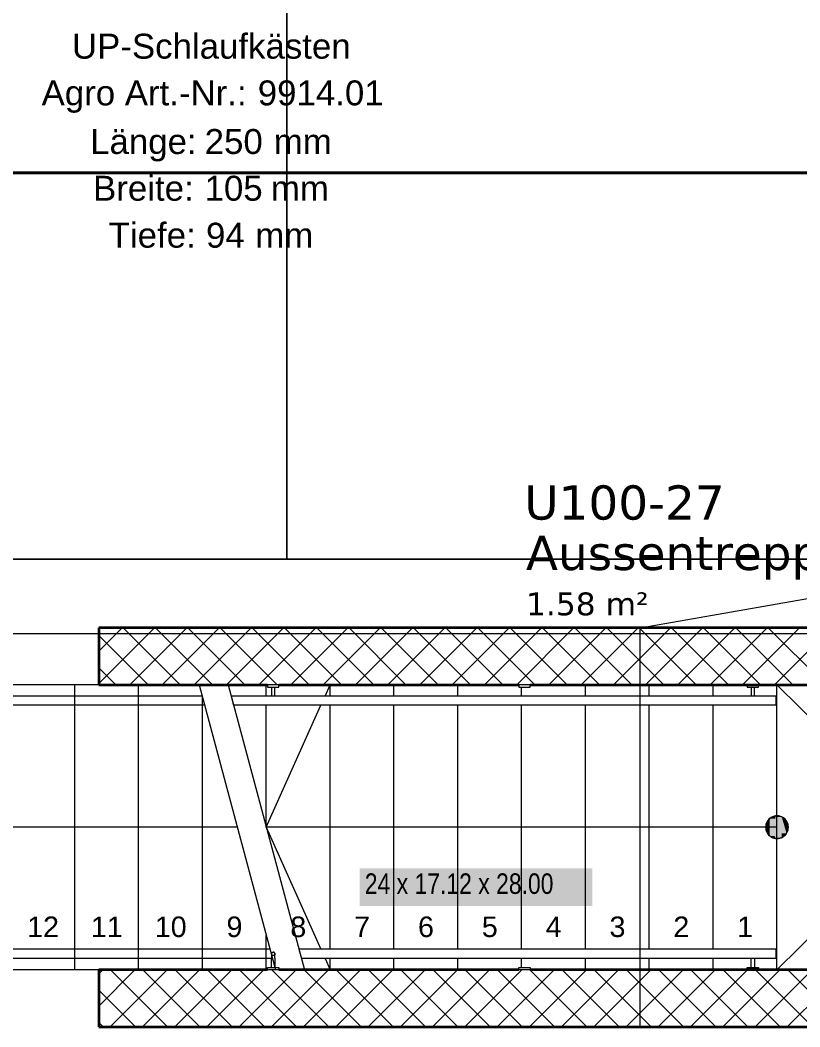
# Model space of a CAD drawing. Extents: x -882 to 613, y -179 to 366.
# Drawn here: x -525.8 to -457.4, y 138.9 to 227.1 of the extents above; entities that cross this region are included whole.
import ezdxf
from ezdxf.lldxf.tags import DXFTag

# ---------------------------------------------------------------- set-up
doc = ezdxf.new("R2010")
doc.units = 0
doc.layers.get('0').update_dxf_attribs({"lineweight": 13})
for name, color, linetype, lineweight, true_color in [('A-____-MATC-OTLN', 7, 'Strichpunkt - Mittel', 40, 0x0080ff), ('A-DETL-____-OTLN', 5, 'Continuous', 9, 0x0000ff), ('EL01_WAN_Röhre Decke Typ', 1, 'Continuous', 13, 0xff0000)]:
    doc.layers.add(name, color=color, linetype=linetype, lineweight=lineweight, true_color=true_color)
for name, color, linetype, lineweight in [('A-AREA-____-IDEN', 7, 'Continuous', 5), ('A-FLOR-____-OTLN', 7, 'Continuous', 9), ('A-FLOR-HRAL-MBND', 7, '_Verdeckte Linien_', 9), ('A-FLOR-HRAL-OTLN', 7, 'Continuous', 9), ('A-WALL-____-MCUT', 7, 'Continuous', 35), ('A-WALL-____-PATT', 7, 'Continuous', 35), ('C-PRKG-____-OTLN', 7, 'Continuous', 9), ('S-GRID-____-OTLN', 7, 'Continuous', 5), ('S-STRS-____-IDEN', 7, 'Continuous', 9), ('S-STRS-____-MBND', 7, '_Strichpunkt - Fein', 9), ('S-STRS-____-OTLN', 7, 'Continuous', 9)]:
    doc.layers.add(name, color=color, linetype=linetype, lineweight=lineweight)
doc.styles.get("Standard").update_dxf_attribs({"font": 'arial.ttf'})
tags = doc.linetypes.add('_Rasterlinie_', pattern=[0.375, 0.2, -0.05, 0.075, -0.05]).pattern_tags.tags
tags[10:11] = [DXFTag(74, 4), DXFTag(75, 0), DXFTag(340, '0'), DXFTag(46, 1.0), DXFTag(50, 0.0), DXFTag(44, 0.0), DXFTag(45, 0.0)]
tags[8:9] = [DXFTag(74, 4), DXFTag(75, 0), DXFTag(340, '0'), DXFTag(46, 1.0), DXFTag(50, 0.0), DXFTag(44, 0.0), DXFTag(45, 0.0)]
tags[6:7] = [DXFTag(74, 4), DXFTag(75, 0), DXFTag(340, '0'), DXFTag(46, 1.0), DXFTag(50, 0.0), DXFTag(44, 0.0), DXFTag(45, 0.0)]
tags[4:5] = [DXFTag(74, 4), DXFTag(75, 0), DXFTag(340, '0'), DXFTag(46, 1.0), DXFTag(50, 0.0), DXFTag(44, 0.0), DXFTag(45, 0.0)]
tags = doc.linetypes.add('_Strichpunkt - Fein', pattern=[0.2, 0.1, -0.05, 0, -0.05]).pattern_tags.tags
tags[10:11] = [DXFTag(74, 4), DXFTag(75, 0), DXFTag(340, '0'), DXFTag(46, 1.0), DXFTag(50, 0.0), DXFTag(44, 0.0), DXFTag(45, 0.0)]
tags[8:9] = [DXFTag(74, 4), DXFTag(75, 0), DXFTag(340, '0'), DXFTag(46, 1.0), DXFTag(50, 0.0), DXFTag(44, 0.0), DXFTag(45, 0.0)]
tags[6:7] = [DXFTag(74, 4), DXFTag(75, 0), DXFTag(340, '0'), DXFTag(46, 1.0), DXFTag(50, 0.0), DXFTag(44, 0.0), DXFTag(45, 0.0)]
tags[4:5] = [DXFTag(74, 4), DXFTag(75, 0), DXFTag(340, '0'), DXFTag(46, 1.0), DXFTag(50, 0.0), DXFTag(44, 0.0), DXFTag(45, 0.0)]
tags = doc.linetypes.add('_Verdeckte Linien_', pattern=[0.15, 0.1, -0.05]).pattern_tags.tags
tags[6:7] = [DXFTag(74, 4), DXFTag(75, 0), DXFTag(340, '0'), DXFTag(46, 1.0), DXFTag(50, 0.0), DXFTag(44, 0.0), DXFTag(45, 0.0)]
tags[4:5] = [DXFTag(74, 4), DXFTag(75, 0), DXFTag(340, '0'), DXFTag(46, 1.0), DXFTag(50, 0.0), DXFTag(44, 0.0), DXFTag(45, 0.0)]
tags = doc.linetypes.add('Gestrichelt', pattern=[0.1, 0.05, -0.05]).pattern_tags.tags
tags[6:7] = [DXFTag(74, 4), DXFTag(75, 0), DXFTag(340, '0'), DXFTag(46, 1.0), DXFTag(50, 0.0), DXFTag(44, 0.0), DXFTag(45, 0.0)]
tags[4:5] = [DXFTag(74, 4), DXFTag(75, 0), DXFTag(340, '0'), DXFTag(46, 1.0), DXFTag(50, 0.0), DXFTag(44, 0.0), DXFTag(45, 0.0)]
tags = doc.linetypes.add('Strichpunkt - Mittel', pattern=[0.35, 0.15, -0.1, 0, -0.1]).pattern_tags.tags
tags[10:11] = [DXFTag(74, 4), DXFTag(75, 0), DXFTag(340, '0'), DXFTag(46, 1.0), DXFTag(50, 0.0), DXFTag(44, 0.0), DXFTag(45, 0.0)]
tags[8:9] = [DXFTag(74, 4), DXFTag(75, 0), DXFTag(340, '0'), DXFTag(46, 1.0), DXFTag(50, 0.0), DXFTag(44, 0.0), DXFTag(45, 0.0)]
tags[6:7] = [DXFTag(74, 4), DXFTag(75, 0), DXFTag(340, '0'), DXFTag(46, 1.0), DXFTag(50, 0.0), DXFTag(44, 0.0), DXFTag(45, 0.0)]
tags[4:5] = [DXFTag(74, 4), DXFTag(75, 0), DXFTag(340, '0'), DXFTag(46, 1.0), DXFTag(50, 0.0), DXFTag(44, 0.0), DXFTag(45, 0.0)]

# ---------------------------------------------------------------- blocks, each defined once
blk = doc.blocks.new('Referenz-A0UJ2JE1XE', base_point=(-855.979, -164.747))
at = {"layer": 'A-____-MATC-OTLN', "color": 0, "linetype": 'Strichpunkt - Mittel', "ltscale": 0.4}
blk.add_line((-855.979, 213.765), (368.096, 213.765), dxfattribs=at)
at = {"layer": 'A-DETL-____-OTLN', "color": 0, "linetype": 'Gestrichelt', "ltscale": 0.13}
blk.add_line((-471.37, 138.865), (-471.37, 173.865), dxfattribs=at)
at = {"layer": 'A-FLOR-____-OTLN', "color": 0, "linetype": 'Continuous', "ltscale": 0.13}
for p, q in [((-471.37, 173.865), (-436.87, 179.865)), ((-434.17, 143.865), (-459.37, 168.865)), ((-459.37, 143.865), (-434.17, 168.865))]:
    blk.add_line(p, q, dxfattribs=at)
at = {"layer": 'A-FLOR-HRAL-MBND', "color": 0, "linetype": '_Verdeckte Linien_', "ltscale": 0.13}
for p, q in [((-509.792, 167.865), (-543.37, 167.865)), ((-509.577, 167.065), (-543.37, 167.065)), ((-503.843, 145.665), (-543.37, 145.665)), ((-503.629, 144.865), (-543.37, 144.865))]:
    blk.add_line(p, q, dxfattribs=at)
at = {"layer": 'A-FLOR-HRAL-OTLN', "color": 0, "linetype": 'Continuous', "ltscale": 0.13}
for p, q in [((-504.064, 168.865), (-504.064, 168.665)), ((-503.564, 168.865), (-504.064, 168.865)), ((-504.064, 168.665), (-503.564, 168.665)), ((-503.714, 168.665), (-503.714, 167.865)), ((-503.064, 168.865), (-503.564, 168.865)), ((-503.564, 168.665), (-503.064, 168.665)), ((-503.414, 167.865), (-503.414, 168.665)), ((-503.064, 168.665), (-503.064, 168.865)), ((-482.023, 168.865), (-482.023, 168.665)), ((-481.523, 168.865), (-482.023, 168.865)), ((-482.023, 168.665), (-481.523, 168.665)), ((-481.023, 168.865), (-481.523, 168.865)), ((-481.523, 168.665), (-481.023, 168.665)), ((-481.023, 168.665), (-481.023, 168.865)), ((-461.982, 168.865), (-461.982, 168.665)), ((-461.982, 168.665), (-461.482, 168.665)), ((-461.632, 168.665), (-461.632, 167.865)), ((-461.482, 168.665), (-460.982, 168.665)), ((-461.332, 167.865), (-461.332, 168.665)), ((-460.982, 168.665), (-460.982, 168.865)), ((-507.252, 167.865), (-507.037, 167.065)), ((-459.482, 167.865), (-507.252, 167.865)), ((-459.482, 167.865), (-459.482, 167.065)), ((-459.482, 167.065), (-507.037, 167.065)), ((-501.303, 145.665), (-501.089, 144.865)), ((-459.482, 145.665), (-501.303, 145.665)), ((-459.482, 145.665), (-459.482, 144.865)), ((-503.714, 145.265), (-503.713, 145.285)), ((-503.713, 145.28), (-503.714, 145.274)), ((-503.714, 145.274), (-503.714, 145.268)), ((-503.714, 145.268), (-503.714, 145.265)), ((-503.714, 145.265), (-503.714, 145.265)), ((-503.714, 145.265), (-503.714, 145.264)), ((-503.713, 145.245), (-503.714, 145.265)), ((-503.714, 145.264), (-503.714, 145.262)), ((-503.714, 145.262), (-503.714, 145.26)), ((-503.714, 145.26), (-503.714, 145.257)), ((-503.714, 145.257), (-503.714, 145.254)), ((-503.714, 145.254), (-503.714, 145.25)), ((-503.714, 145.25), (-503.714, 145.246)), ((-503.714, 145.246), (-503.714, 145.241)), ((-503.714, 145.241), (-503.714, 145.235)), ((-503.714, 145.235), (-503.714, 145.229)), ((-503.714, 145.229), (-503.714, 145.222)), ((-503.714, 145.222), (-503.714, 145.215)), ((-503.714, 145.215), (-503.714, 145.207)), ((-503.714, 145.207), (-503.714, 145.198)), ((-503.714, 145.198), (-503.714, 145.19)), ((-503.714, 145.19), (-503.714, 145.18)), ((-503.714, 145.18), (-503.714, 145.17)), ((-503.714, 145.17), (-503.714, 145.16)), ((-503.714, 145.16), (-503.714, 145.149)), ((-503.714, 145.149), (-503.714, 145.138)), ((-503.714, 145.138), (-503.714, 145.127)), ((-503.714, 145.127), (-503.714, 145.115)), ((-503.714, 145.115), (-503.714, 145.102)), ((-503.714, 145.102), (-503.714, 145.09)), ((-503.714, 145.09), (-503.714, 145.077)), ((-503.714, 145.077), (-503.714, 145.064)), ((-503.714, 145.064), (-503.714, 145.05)), ((-503.714, 145.05), (-503.714, 145.036)), ((-503.714, 145.036), (-503.714, 145.022)), ((-503.714, 145.022), (-503.714, 145.008)), ((-503.714, 145.008), (-503.714, 144.993)), ((-503.714, 144.993), (-503.714, 144.979)), ((-503.714, 144.979), (-503.714, 144.964)), ((-503.714, 144.964), (-503.714, 144.949)), ((-503.714, 144.949), (-503.714, 144.934)), ((-503.714, 144.934), (-503.714, 144.919)), ((-503.714, 144.919), (-503.714, 144.903)), ((-503.714, 144.903), (-503.714, 144.888)), ((-503.714, 144.888), (-503.714, 144.884)), ((-503.714, 144.065), (-503.714, 144.884)), ((-503.713, 145.285), (-503.709, 145.304)), ((-503.712, 145.292), (-503.713, 145.286)), ((-503.713, 145.286), (-503.713, 145.28)), ((-503.709, 145.226), (-503.713, 145.245)), ((-503.71, 145.298), (-503.712, 145.292)), ((-503.709, 145.304), (-503.703, 145.322)), ((-503.703, 145.208), (-503.709, 145.226)), ((-503.705, 145.315), (-503.707, 145.31)), ((-503.703, 145.321), (-503.705, 145.315)), ((-503.703, 145.322), (-503.694, 145.34)), ((-503.701, 145.326), (-503.703, 145.321)), ((-503.694, 145.19), (-503.703, 145.208)), ((-503.698, 145.332), (-503.701, 145.326)), ((-503.696, 145.337), (-503.698, 145.332)), ((-503.693, 145.342), (-503.696, 145.337)), ((-503.694, 145.34), (-503.683, 145.356)), ((-503.683, 145.174), (-503.694, 145.19)), ((-503.689, 145.347), (-503.693, 145.342)), ((-503.686, 145.352), (-503.689, 145.347)), ((-503.682, 145.357), (-503.686, 145.352)), ((-503.683, 145.356), (-503.67, 145.371)), ((-503.67, 145.159), (-503.683, 145.174)), ((-503.679, 145.362), (-503.682, 145.357)), ((-503.675, 145.366), (-503.679, 145.362)), ((-503.67, 145.371), (-503.655, 145.384)), ((-503.655, 145.146), (-503.67, 145.159)), ((-503.655, 145.384), (-503.639, 145.395)), ((-503.639, 145.135), (-503.655, 145.146)), ((-503.639, 145.395), (-503.622, 145.404)), ((-503.622, 145.126), (-503.639, 145.135)), ((-503.622, 145.404), (-503.603, 145.41)), ((-503.603, 145.12), (-503.622, 145.126)), ((-503.603, 145.41), (-503.584, 145.414)), ((-503.584, 145.116), (-503.603, 145.12)), ((-503.584, 145.414), (-503.564, 145.415)), ((-503.564, 145.115), (-503.584, 145.116)), ((-503.564, 145.415), (-503.545, 145.414)), ((-503.545, 145.116), (-503.564, 145.115)), ((-503.551, 145.414), (-503.557, 145.415)), ((-503.545, 145.414), (-503.551, 145.414)), ((-503.539, 145.413), (-503.545, 145.414)), ((-503.545, 145.414), (-503.525, 145.41)), ((-503.525, 145.12), (-503.545, 145.116)), ((-503.533, 145.412), (-503.539, 145.413)), ((-503.527, 145.41), (-503.533, 145.412)), ((-503.521, 145.409), (-503.527, 145.41)), ((-503.525, 145.41), (-503.507, 145.404)), ((-503.507, 145.126), (-503.525, 145.12)), ((-503.515, 145.407), (-503.521, 145.409)), ((-503.51, 145.405), (-503.515, 145.407)), ((-503.504, 145.402), (-503.51, 145.405)), ((-503.507, 145.404), (-503.489, 145.395)), ((-503.489, 145.135), (-503.507, 145.126)), ((-503.499, 145.4), (-503.504, 145.402)), ((-503.493, 145.397), (-503.499, 145.4)), ((-503.489, 145.395), (-503.473, 145.384)), ((-503.473, 145.146), (-503.489, 145.135)), ((-503.478, 145.388), (-503.483, 145.391)), ((-503.473, 145.384), (-503.478, 145.388)), ((-503.469, 145.381), (-503.473, 145.384)), ((-503.473, 145.384), (-503.458, 145.371)), ((-503.458, 145.159), (-503.473, 145.146)), ((-503.464, 145.377), (-503.469, 145.381)), ((-503.46, 145.373), (-503.464, 145.377)), ((-503.455, 145.368), (-503.46, 145.373)), ((-503.458, 145.371), (-503.445, 145.356)), ((-503.445, 145.174), (-503.458, 145.159)), ((-503.451, 145.364), (-503.455, 145.368)), ((-503.448, 145.359), (-503.451, 145.364)), ((-503.444, 145.355), (-503.448, 145.359)), ((-503.445, 145.356), (-503.434, 145.34)), ((-503.434, 145.19), (-503.445, 145.174)), ((-503.44, 145.35), (-503.444, 145.355)), ((-503.437, 145.345), (-503.44, 145.35)), ((-503.434, 145.34), (-503.426, 145.322)), ((-503.426, 145.208), (-503.434, 145.19)), ((-503.426, 145.322), (-503.419, 145.304)), ((-503.419, 145.226), (-503.426, 145.208)), ((-503.419, 145.304), (-503.415, 145.285)), ((-503.415, 145.245), (-503.419, 145.226)), ((-503.417, 145.295), (-503.418, 145.301)), ((-503.416, 145.289), (-503.417, 145.295)), ((-503.415, 145.283), (-503.416, 145.289)), ((-503.415, 145.285), (-503.414, 145.265)), ((-503.415, 145.277), (-503.415, 145.283)), ((-503.414, 145.271), (-503.415, 145.277)), ((-503.414, 145.265), (-503.415, 145.245)), ((-503.414, 145.265), (-503.414, 145.271)), ((-503.414, 145.264), (-503.414, 145.265)), ((-503.414, 145.263), (-503.414, 145.264)), ((-503.414, 145.262), (-503.414, 145.263)), ((-503.414, 145.259), (-503.414, 145.262)), ((-503.414, 145.257), (-503.414, 145.259)), ((-503.414, 145.253), (-503.414, 145.257)), ((-503.414, 145.249), (-503.414, 145.253)), ((-503.414, 145.244), (-503.414, 145.249)), ((-503.414, 145.239), (-503.414, 145.244)), ((-503.414, 145.233), (-503.414, 145.239)), ((-503.414, 145.227), (-503.414, 145.233)), ((-503.414, 145.22), (-503.414, 145.227)), ((-503.414, 145.213), (-503.414, 145.22)), ((-503.414, 145.205), (-503.414, 145.213)), ((-503.414, 145.196), (-503.414, 145.205)), ((-503.414, 145.187), (-503.414, 145.196)), ((-503.414, 145.178), (-503.414, 145.187)), ((-503.414, 145.168), (-503.414, 145.178)), ((-503.414, 145.157), (-503.414, 145.168)), ((-503.414, 145.146), (-503.414, 145.157)), ((-503.414, 145.135), (-503.414, 145.146)), ((-503.414, 145.124), (-503.414, 145.135)), ((-503.414, 145.112), (-503.414, 145.124)), ((-503.414, 145.099), (-503.414, 145.112)), ((-503.414, 145.086), (-503.414, 145.099)), ((-503.414, 145.073), (-503.414, 145.086)), ((-503.414, 145.06), (-503.414, 145.073)), ((-503.414, 145.046), (-503.414, 145.06)), ((-503.414, 145.032), (-503.414, 145.046)), ((-503.414, 145.018), (-503.414, 145.032)), ((-503.414, 145.004), (-503.414, 145.018)), ((-503.414, 144.989), (-503.414, 145.004)), ((-503.414, 144.975), (-503.414, 144.989)), ((-503.414, 144.96), (-503.414, 144.975)), ((-503.414, 144.945), (-503.414, 144.96)), ((-503.414, 144.93), (-503.414, 144.945)), ((-503.414, 144.914), (-503.414, 144.93)), ((-503.414, 144.899), (-503.414, 144.914)), ((-503.414, 144.884), (-503.414, 144.899)), ((-503.414, 144.884), (-503.414, 144.065)), ((-459.482, 144.865), (-501.089, 144.865)), ((-461.632, 144.065), (-461.632, 144.865)), ((-461.332, 144.865), (-461.332, 144.065)), ((-504.064, 143.865), (-504.064, 144.065)), ((-504.064, 144.065), (-503.564, 144.065)), ((-503.564, 144.065), (-503.064, 144.065)), ((-503.064, 144.065), (-503.064, 143.865)), ((-482.023, 143.865), (-482.023, 144.065)), ((-482.023, 144.065), (-481.523, 144.065)), ((-481.523, 144.065), (-481.023, 144.065)), ((-481.023, 144.065), (-481.023, 143.865)), ((-461.982, 143.865), (-461.982, 144.065)), ((-461.982, 144.065), (-461.482, 144.065)), ((-461.482, 144.065), (-460.982, 144.065)), ((-460.982, 144.065), (-460.982, 143.865)), ((-503.564, 143.865), (-504.064, 143.865)), ((-503.064, 143.865), (-503.564, 143.865)), ((-481.523, 143.865), (-482.023, 143.865)), ((-481.023, 143.865), (-481.523, 143.865))]:
    blk.add_line(p, q, dxfattribs=at)
at = {"layer": 'A-WALL-____-MCUT', "color": 0, "linetype": 'Continuous', "ltscale": 0.35}
for p, q in [((-402.37, 173.865), (-518.867, 173.865)), ((-518.867, 173.865), (-518.867, 168.865)), ((-518.867, 168.865), (-504.064, 168.865)), ((-503.064, 168.865), (-482.023, 168.865)), ((-481.023, 168.865), (-434.17, 168.865)), ((-504.064, 143.865), (-518.871, 143.865)), ((-518.871, 143.865), (-518.871, 138.865)), ((-482.023, 143.865), (-503.064, 143.865)), ((-434.17, 143.865), (-481.023, 143.865)), ((-518.871, 138.865), (-402.37, 138.865))]:
    blk.add_line(p, q, dxfattribs=at)
at = {"layer": 'A-WALL-____-PATT', "color": 0, "linetype": 'Continuous', "lineweight": 9, "ltscale": 0.13}
for p, q in [((-518.867, 171.803), (-516.805, 173.865)), ((-518.867, 168.974), (-513.976, 173.865)), ((-514.543, 168.865), (-518.867, 173.189)), ((-511.715, 168.865), (-516.715, 173.865)), ((-516.148, 168.865), (-511.148, 173.865)), ((-508.886, 168.865), (-513.886, 173.865)), ((-513.319, 168.865), (-508.319, 173.865)), ((-506.058, 168.865), (-511.058, 173.865)), ((-510.491, 168.865), (-505.491, 173.865)), ((-503.229, 168.865), (-508.229, 173.865)), ((-507.662, 168.865), (-502.662, 173.865)), ((-500.401, 168.865), (-505.401, 173.865)), ((-504.834, 168.865), (-499.834, 173.865)), ((-497.573, 168.865), (-502.573, 173.865)), ((-502.006, 168.865), (-497.006, 173.865)), ((-494.744, 168.865), (-499.744, 173.865)), ((-499.177, 168.865), (-494.177, 173.865)), ((-491.916, 168.865), (-496.916, 173.865)), ((-496.349, 168.865), (-491.349, 173.865)), ((-489.087, 168.865), (-494.087, 173.865)), ((-493.52, 168.865), (-488.52, 173.865)), ((-486.259, 168.865), (-491.259, 173.865)), ((-490.692, 168.865), (-485.692, 173.865)), ((-483.43, 168.865), (-488.43, 173.865)), ((-487.864, 168.865), (-482.864, 173.865)), ((-480.602, 168.865), (-485.602, 173.865)), ((-485.035, 168.865), (-480.035, 173.865)), ((-477.774, 168.865), (-482.774, 173.865)), ((-482.207, 168.865), (-477.207, 173.865)), ((-474.945, 168.865), (-479.945, 173.865)), ((-479.378, 168.865), (-474.378, 173.865)), ((-472.117, 168.865), (-477.117, 173.865)), ((-476.55, 168.865), (-471.55, 173.865)), ((-469.288, 168.865), (-474.288, 173.865)), ((-473.721, 168.865), (-468.721, 173.865)), ((-466.46, 168.865), (-471.46, 173.865)), ((-470.893, 168.865), (-465.893, 173.865)), ((-463.631, 168.865), (-468.631, 173.865)), ((-468.065, 168.865), (-463.065, 173.865)), ((-460.803, 168.865), (-465.803, 173.865)), ((-465.236, 168.865), (-460.236, 173.865)), ((-457.975, 168.865), (-462.975, 173.865)), ((-462.408, 168.865), (-457.408, 173.865)), ((-455.146, 168.865), (-460.146, 173.865)), ((-459.579, 168.865), (-454.579, 173.865)), ((-517.372, 168.865), (-518.867, 170.36)), ((-518.871, 143.514), (-518.52, 143.865)), ((-518.871, 140.686), (-515.692, 143.865)), ((-517.864, 138.865), (-512.864, 143.865)), ((-512.827, 138.865), (-517.827, 143.865)), ((-515.035, 138.865), (-510.035, 143.865)), ((-509.999, 138.865), (-514.999, 143.865)), ((-512.207, 138.865), (-507.207, 143.865)), ((-507.171, 138.865), (-512.171, 143.865)), ((-509.378, 138.865), (-504.378, 143.865)), ((-504.342, 138.865), (-509.342, 143.865)), ((-506.55, 138.865), (-501.55, 143.865)), ((-501.514, 138.865), (-506.514, 143.865)), ((-503.721, 138.865), (-498.721, 143.865)), ((-498.685, 138.865), (-503.685, 143.865)), ((-500.893, 138.865), (-495.893, 143.865)), ((-495.857, 138.865), (-500.857, 143.865)), ((-498.065, 138.865), (-493.065, 143.865)), ((-493.028, 138.865), (-498.028, 143.865)), ((-495.236, 138.865), (-490.236, 143.865)), ((-490.2, 138.865), (-495.2, 143.865)), ((-492.408, 138.865), (-487.408, 143.865)), ((-487.372, 138.865), (-492.372, 143.865)), ((-489.579, 138.865), (-484.579, 143.865)), ((-484.543, 138.865), (-489.543, 143.865)), ((-486.751, 138.865), (-481.751, 143.865)), ((-481.715, 138.865), (-486.715, 143.865)), ((-483.922, 138.865), (-478.922, 143.865)), ((-478.886, 138.865), (-483.886, 143.865)), ((-481.094, 138.865), (-476.094, 143.865)), ((-476.058, 138.865), (-481.058, 143.865)), ((-478.266, 138.865), (-473.266, 143.865)), ((-473.229, 138.865), (-478.229, 143.865)), ((-475.437, 138.865), (-470.437, 143.865)), ((-470.401, 138.865), (-475.401, 143.865)), ((-472.609, 138.865), (-467.609, 143.865)), ((-467.573, 138.865), (-472.573, 143.865)), ((-469.78, 138.865), (-464.78, 143.865)), ((-464.744, 138.865), (-469.744, 143.865)), ((-466.952, 138.865), (-461.952, 143.865)), ((-461.916, 138.865), (-466.916, 143.865)), ((-464.123, 138.865), (-459.123, 143.865)), ((-459.087, 138.865), (-464.087, 143.865)), ((-461.295, 138.865), (-456.295, 143.865)), ((-456.259, 138.865), (-461.259, 143.865)), ((-458.467, 138.865), (-453.467, 143.865)), ((-453.43, 138.865), (-458.43, 143.865)), ((-515.656, 138.865), (-518.871, 142.08)), ((-518.484, 138.865), (-518.871, 139.252))]:
    blk.add_line(p, q, dxfattribs=at)
at = {"layer": 'C-PRKG-____-OTLN', "color": 0, "linetype": 'Continuous', "ltscale": 0.13}
for p, q in [((-502.37, 232.854), (-502.37, 179.865)), ((-502.37, 232.854), (-502.37, 179.865)), ((-502.37, 179.865), (-502.37, 232.854)), ((-502.37, 232.854), (-502.37, 179.865)), ((-502.37, 179.865), (-502.37, 232.854)), ((-502.37, 232.854), (-502.37, 179.865)), ((-602.37, 179.865), (-502.37, 179.865)), ((-602.37, 179.865), (-502.37, 179.865)), ((-502.37, 179.865), (-602.37, 179.865)), ((-402.37, 179.865), (-502.37, 179.865)), ((-502.37, 179.865), (-402.37, 179.865)), ((-402.37, 179.865), (-502.37, 179.865)), ((-502.37, 179.865), (-502.37, 179.865)), ((-502.37, 179.865), (-502.37, 179.865))]:
    blk.add_line(p, q, dxfattribs=at)
at = {"layer": 'S-GRID-____-OTLN', "color": 0, "linetype": '_Rasterlinie_', "ltscale": 0.13}
blk.add_line((-855.979, 173.365), (368.096, 173.365), dxfattribs=at)
at = {"layer": 'S-STRS-____-IDEN', "color": 7, "linetype": 'Continuous', "lineweight": 5, "ltscale": 0.13, "true_color": 0xffffff}
for points in [[(-495.981, 149.462), (-475.584, 149.462), (-495.981, 152.773)], [(-475.584, 149.462), (-495.981, 152.773), (-475.584, 152.773)], [(-495.981, 152.773), (-475.584, 152.773), (-495.981, 152.773)]]:
    blk.add_solid(points, dxfattribs=at)
at = {"layer": 'S-STRS-____-MBND', "color": 0, "linetype": '_Strichpunkt - Fein', "ltscale": 0.13}
for p, q in [((-510.06, 168.865), (-543.37, 168.865)), ((-520.97, 143.865), (-520.97, 168.865)), ((-520.97, 143.865), (-520.97, 168.865)), ((-515.37, 143.865), (-515.37, 168.865)), ((-515.37, 143.865), (-515.37, 168.865)), ((-510.06, 168.865), (-503.361, 143.865)), ((-509.77, 143.865), (-509.77, 167.785)), ((-509.77, 143.865), (-509.77, 167.785)), ((-504.17, 143.865), (-504.17, 146.886)), ((-504.17, 143.865), (-504.17, 146.886)), ((-505.6, 143.865), (-543.37, 143.865))]:
    blk.add_line(p, q, dxfattribs=at)
at = {"layer": 'S-STRS-____-MBND', "color": 0, "linetype": 'Continuous', "ltscale": 0.13}
blk.add_line((-507.52, 168.865), (-500.821, 143.865), dxfattribs=at)
at = {"layer": 'S-STRS-____-MBND', "color": 0, "linetype": '_Verdeckte Linien_', "ltscale": 0.13}
blk.add_line((-506.71, 156.365), (-543.37, 156.365), dxfattribs=at)
at = {"layer": 'S-STRS-____-OTLN', "color": 0, "linetype": '_Verdeckte Linien_', "ltscale": 0.13}
for p, q in [((-504.17, 167.865), (-504.17, 168.865)), ((-498.57, 167.865), (-498.57, 168.865)), ((-492.97, 167.865), (-492.97, 168.865)), ((-487.37, 167.865), (-487.37, 168.865)), ((-481.77, 167.865), (-481.77, 168.665)), ((-476.17, 167.865), (-476.17, 168.865)), ((-470.57, 167.865), (-470.57, 168.865)), ((-464.97, 167.865), (-464.97, 168.865)), ((-459.37, 143.865), (-459.37, 168.865)), ((-504.17, 156.365), (-504.17, 167.065)), ((-498.57, 145.665), (-498.57, 167.065)), ((-492.97, 145.665), (-492.97, 167.065)), ((-487.37, 145.665), (-487.37, 167.065)), ((-481.77, 145.665), (-481.77, 167.065)), ((-476.17, 145.665), (-476.17, 167.065)), ((-470.57, 145.665), (-470.57, 167.065)), ((-464.97, 145.665), (-464.97, 167.065)), ((-498.57, 143.865), (-498.57, 144.865)), ((-492.97, 143.865), (-492.97, 144.865)), ((-487.37, 143.865), (-487.37, 144.865)), ((-481.77, 144.065), (-481.77, 144.865)), ((-476.17, 143.865), (-476.17, 144.865)), ((-470.57, 143.865), (-470.57, 144.865)), ((-464.97, 143.865), (-464.97, 144.865))]:
    blk.add_line(p, q, dxfattribs=at)
at = {"layer": 'S-STRS-____-OTLN', "color": 0, "linetype": 'Continuous', "ltscale": 0.13}
for p, q in [((-504.17, 167.865), (-504.17, 168.865)), ((-499.018, 167.865), (-498.57, 168.865)), ((-498.57, 167.865), (-498.57, 168.865)), ((-492.97, 167.865), (-492.97, 168.865)), ((-487.37, 167.865), (-487.37, 168.865)), ((-481.77, 167.865), (-481.77, 168.665)), ((-476.17, 167.865), (-476.17, 168.865)), ((-470.57, 167.865), (-470.57, 168.865)), ((-464.97, 167.865), (-464.97, 168.865)), ((-459.37, 143.865), (-459.37, 168.865)), ((-504.17, 156.365), (-504.17, 167.065)), ((-504.17, 156.365), (-499.377, 167.065)), ((-498.57, 145.665), (-498.57, 167.065)), ((-492.97, 145.665), (-492.97, 167.065)), ((-487.37, 145.665), (-487.37, 167.065)), ((-481.77, 145.665), (-481.77, 167.065)), ((-476.17, 145.665), (-476.17, 167.065)), ((-470.57, 145.665), (-470.57, 167.065)), ((-464.97, 145.665), (-464.97, 167.065)), ((-459.979, 157.158), (-460.077, 157.072)), ((-459.513, 157.355), (-460.025, 157.121)), ((-459.87, 157.231), (-459.979, 157.158)), ((-459.753, 157.289), (-459.87, 157.231)), ((-459.629, 157.331), (-459.753, 157.289)), ((-459.501, 157.356), (-459.629, 157.331)), ((-458.955, 157.275), (-459.513, 157.355)), ((-459.37, 157.365), (-459.501, 157.356)), ((-459.24, 157.356), (-459.37, 157.365)), ((-459.112, 157.331), (-459.24, 157.356)), ((-458.988, 157.289), (-459.112, 157.331)), ((-458.87, 157.231), (-458.988, 157.289)), ((-458.529, 156.906), (-458.955, 157.275)), ((-458.762, 157.158), (-458.87, 157.231)), ((-458.663, 157.072), (-458.762, 157.158)), ((-498.57, 156.365), (-504.17, 156.365)), ((-504.17, 156.365), (-499.377, 145.665)), ((-492.97, 156.365), (-498.57, 156.365)), ((-487.37, 156.365), (-492.97, 156.365)), ((-481.77, 156.365), (-487.37, 156.365)), ((-476.17, 156.365), (-481.77, 156.365)), ((-470.57, 156.365), (-476.17, 156.365)), ((-464.97, 156.365), (-470.57, 156.365)), ((-459.37, 156.365), (-464.97, 156.365)), ((-460.362, 156.496), (-460.37, 156.365)), ((-460.37, 156.365), (-460.362, 156.234)), ((-460.336, 156.624), (-460.362, 156.496)), ((-460.294, 156.748), (-460.336, 156.624)), ((-460.025, 157.121), (-460.33, 156.647)), ((-460.33, 156.647), (-460.33, 156.083)), ((-460.236, 156.865), (-460.294, 156.748)), ((-460.164, 156.974), (-460.236, 156.865)), ((-460.077, 157.072), (-460.164, 156.974)), ((-458.577, 156.974), (-458.663, 157.072)), ((-458.504, 156.865), (-458.577, 156.974)), ((-458.37, 156.365), (-458.529, 156.906)), ((-458.529, 155.824), (-458.37, 156.365)), ((-458.447, 156.748), (-458.504, 156.865)), ((-458.404, 156.624), (-458.447, 156.748)), ((-458.379, 156.496), (-458.404, 156.624)), ((-458.37, 156.365), (-458.379, 156.496)), ((-458.379, 156.234), (-458.37, 156.365)), ((-460.362, 156.234), (-460.336, 156.106)), ((-460.336, 156.106), (-460.294, 155.982)), ((-460.33, 156.083), (-460.025, 155.609)), ((-460.294, 155.982), (-460.236, 155.865)), ((-460.236, 155.865), (-460.164, 155.756)), ((-460.164, 155.756), (-460.077, 155.658)), ((-460.077, 155.658), (-459.979, 155.572)), ((-460.025, 155.609), (-459.513, 155.375)), ((-459.979, 155.572), (-459.87, 155.499)), ((-459.87, 155.499), (-459.753, 155.441)), ((-459.753, 155.441), (-459.629, 155.399)), ((-459.629, 155.399), (-459.501, 155.374)), ((-459.513, 155.375), (-458.955, 155.455)), ((-459.501, 155.374), (-459.37, 155.365)), ((-459.37, 155.365), (-459.24, 155.374)), ((-459.24, 155.374), (-459.112, 155.399)), ((-459.112, 155.399), (-458.988, 155.441)), ((-458.988, 155.441), (-458.87, 155.499)), ((-458.955, 155.455), (-458.529, 155.824)), ((-458.87, 155.499), (-458.762, 155.572)), ((-458.762, 155.572), (-458.663, 155.658)), ((-458.663, 155.658), (-458.577, 155.756)), ((-458.577, 155.756), (-458.504, 155.865)), ((-458.504, 155.865), (-458.447, 155.982)), ((-458.447, 155.982), (-458.404, 156.106)), ((-458.404, 156.106), (-458.379, 156.234)), ((-499.018, 144.865), (-498.57, 143.865)), ((-498.57, 143.865), (-498.57, 144.865)), ((-492.97, 143.865), (-492.97, 144.865)), ((-487.37, 143.865), (-487.37, 144.865)), ((-481.77, 144.065), (-481.77, 144.865)), ((-476.17, 143.865), (-476.17, 144.865)), ((-470.57, 143.865), (-470.57, 144.865)), ((-464.97, 143.865), (-464.97, 144.865))]:
    blk.add_line(p, q, dxfattribs=at)
for points in [[(-459.958, 157.072), (-460.077, 157.072), (-459.958, 157.174)], [(-459.513, 157.121), (-460.025, 157.121), (-459.513, 157.355)], [(-459.824, 157.174), (-459.958, 157.174), (-459.824, 157.256)], [(-459.831, 155.556), (-459.958, 155.556), (-459.958, 157.174)], [(-459.824, 155.474), (-459.824, 157.174), (-459.958, 157.174)], [(-459.679, 157.256), (-459.824, 157.256), (-459.679, 157.316)], [(-459.684, 155.474), (-459.824, 155.474), (-459.824, 157.256)], [(-459.679, 155.414), (-459.679, 157.256), (-459.824, 157.256)], [(-459.527, 157.316), (-459.679, 157.316), (-459.527, 157.353)], [(-459.53, 155.414), (-459.679, 155.414), (-459.679, 157.316)], [(-459.527, 155.377), (-459.527, 157.316), (-459.679, 157.316)], [(-459.37, 157.353), (-459.527, 157.353), (-459.37, 157.365)], [(-459.371, 155.377), (-459.527, 155.377), (-459.527, 157.353)], [(-459.37, 155.365), (-459.37, 157.353), (-459.527, 157.353)], [(-458.955, 155.455), (-459.513, 155.455), (-459.513, 157.355)], [(-458.955, 157.275), (-459.489, 157.275), (-459.513, 157.355)], [(-458.955, 155.455), (-458.955, 157.275), (-459.489, 157.275)], [(-459.214, 155.377), (-459.37, 155.377), (-459.37, 157.365)], [(-459.214, 157.353), (-459.369, 157.353), (-459.37, 157.365)], [(-459.214, 155.377), (-459.214, 157.353), (-459.369, 157.353)], [(-459.061, 155.414), (-459.214, 155.414), (-459.214, 157.353)], [(-459.061, 157.316), (-459.211, 157.316), (-459.214, 157.353)], [(-459.061, 155.414), (-459.061, 157.316), (-459.211, 157.316)], [(-458.916, 155.474), (-459.061, 155.474), (-459.061, 157.316)], [(-458.916, 157.256), (-459.057, 157.256), (-459.061, 157.316)], [(-458.916, 155.474), (-458.916, 157.256), (-459.057, 157.256)], [(-458.529, 155.824), (-458.955, 155.824), (-458.955, 157.275)], [(-458.529, 156.906), (-458.847, 156.906), (-458.955, 157.275)], [(-458.783, 155.556), (-458.916, 155.556), (-458.916, 157.256)], [(-458.783, 157.174), (-458.91, 157.174), (-458.916, 157.256)], [(-458.783, 155.556), (-458.783, 157.174), (-458.91, 157.174)], [(-458.663, 155.658), (-458.783, 155.658), (-458.783, 157.174)], [(-458.663, 157.072), (-458.775, 157.072), (-458.783, 157.174)], [(-460.358, 156.365), (-460.37, 156.365), (-460.358, 156.521)], [(-460.358, 156.209), (-460.358, 156.365), (-460.37, 156.365)], [(-460.321, 156.521), (-460.358, 156.521), (-460.321, 156.674)], [(-460.333, 156.209), (-460.358, 156.209), (-460.358, 156.521)], [(-460.321, 156.056), (-460.321, 156.521), (-460.358, 156.521)], [(-460.025, 156.647), (-460.33, 156.647), (-460.025, 157.121)], [(-460.164, 156.083), (-460.33, 156.083), (-460.33, 156.647)], [(-460.025, 155.609), (-460.025, 156.647), (-460.33, 156.647)], [(-460.261, 156.674), (-460.321, 156.674), (-460.261, 156.819)], [(-460.273, 156.056), (-460.321, 156.056), (-460.321, 156.674)], [(-460.261, 155.911), (-460.261, 156.674), (-460.321, 156.674)], [(-460.179, 156.819), (-460.261, 156.819), (-460.179, 156.953)], [(-460.19, 155.911), (-460.261, 155.911), (-460.261, 156.819)], [(-460.179, 155.777), (-460.179, 156.819), (-460.261, 156.819)], [(-460.077, 156.953), (-460.179, 156.953), (-460.077, 157.072)], [(-460.087, 155.777), (-460.179, 155.777), (-460.179, 156.953)], [(-460.077, 155.658), (-460.077, 156.953), (-460.179, 156.953)], [(-459.966, 155.658), (-460.077, 155.658), (-460.077, 157.072)], [(-459.958, 155.556), (-459.958, 157.072), (-460.077, 157.072)], [(-459.581, 155.609), (-460.025, 155.609), (-460.025, 157.121)], [(-459.513, 155.375), (-459.513, 157.121), (-460.025, 157.121)], [(-458.529, 155.824), (-458.529, 156.906), (-458.847, 156.906)], [(-458.663, 155.658), (-458.663, 157.072), (-458.775, 157.072)], [(-458.561, 155.777), (-458.663, 155.777), (-458.663, 157.072)], [(-458.561, 156.953), (-458.654, 156.953), (-458.663, 157.072)], [(-458.561, 155.777), (-458.561, 156.953), (-458.654, 156.953)], [(-458.479, 155.911), (-458.561, 155.911), (-458.561, 156.953)], [(-458.479, 156.819), (-458.551, 156.819), (-458.561, 156.953)], [(-458.479, 155.911), (-458.479, 156.819), (-458.551, 156.819)], [(-458.37, 156.365), (-458.529, 156.365), (-458.529, 156.906)], [(-458.529, 155.824), (-458.37, 156.365), (-458.529, 156.365)], [(-458.419, 156.056), (-458.479, 156.056), (-458.479, 156.819)], [(-458.419, 156.674), (-458.468, 156.674), (-458.479, 156.819)], [(-458.419, 156.056), (-458.419, 156.674), (-458.468, 156.674)], [(-458.383, 156.209), (-458.419, 156.209), (-458.419, 156.674)], [(-458.383, 156.521), (-458.407, 156.521), (-458.419, 156.674)], [(-458.383, 156.209), (-458.383, 156.521), (-458.407, 156.521)], [(-458.37, 156.365), (-458.383, 156.365), (-458.383, 156.521)], [(-458.383, 156.209), (-458.37, 156.365), (-458.383, 156.365)], [(-460.321, 156.056), (-460.333, 156.209), (-460.358, 156.209)], [(-460.025, 155.609), (-460.164, 156.083), (-460.33, 156.083)], [(-460.261, 155.911), (-460.273, 156.056), (-460.321, 156.056)], [(-460.179, 155.777), (-460.19, 155.911), (-460.261, 155.911)], [(-460.077, 155.658), (-460.087, 155.777), (-460.179, 155.777)], [(-459.958, 155.556), (-459.966, 155.658), (-460.077, 155.658)], [(-459.513, 155.375), (-459.581, 155.609), (-460.025, 155.609)], [(-459.824, 155.474), (-459.831, 155.556), (-459.958, 155.556)], [(-459.679, 155.414), (-459.684, 155.474), (-459.824, 155.474)], [(-459.527, 155.377), (-459.53, 155.414), (-459.679, 155.414)], [(-459.37, 155.365), (-459.371, 155.377), (-459.527, 155.377)], [(-459.513, 155.375), (-458.955, 155.455), (-459.513, 155.455)], [(-459.37, 155.365), (-459.214, 155.377), (-459.37, 155.377)], [(-459.214, 155.377), (-459.061, 155.414), (-459.214, 155.414)], [(-459.061, 155.414), (-458.916, 155.474), (-459.061, 155.474)], [(-458.955, 155.455), (-458.529, 155.824), (-458.955, 155.824)], [(-458.916, 155.474), (-458.783, 155.556), (-458.916, 155.556)], [(-458.783, 155.556), (-458.663, 155.658), (-458.783, 155.658)], [(-458.663, 155.658), (-458.561, 155.777), (-458.663, 155.777)], [(-458.561, 155.777), (-458.479, 155.911), (-458.561, 155.911)], [(-458.479, 155.911), (-458.419, 156.056), (-458.479, 156.056)], [(-458.419, 156.056), (-458.383, 156.209), (-458.419, 156.209)]]:
    blk.add_solid(points, dxfattribs=at)
at = {"layer": 'A-AREA-____-IDEN', "color": 0, "linetype": 'Continuous', "ltscale": 0.13, "attachment_point": 1}
for s, insert, char_height in [('{\\fVerdana;U100-27}', (-481.541, 186.346), 3), ('{\\fVerdana;Aussentreppe West}', (-481.398, 181.923), 3), ('{\\fVerdana;1.58 m²}', (-481.389, 176.953), 2)]:
    blk.add_mtext(s, dxfattribs=dict(at, insert=insert, char_height=char_height))
at = {"layer": 'S-STRS-____-IDEN', "color": 0, "linetype": 'Continuous', "lineweight": 5, "ltscale": 0.13, "insert": (-495.531, 152.323), "char_height": 1.8, "attachment_point": 1}
blk.add_mtext('{\\W0.8;\\fArial;24 x 17.12 x 28.00}', dxfattribs=at)
at = {"layer": 'S-STRS-____-OTLN', "color": 0, "linetype": 'Continuous', "ltscale": 0.13, "char_height": 1.8, "attachment_point": 1}
for s, insert in [('{\\fArial;12}', (-525.155, 148.539)), ('{\\fArial;11}', (-519.555, 148.539)), ('{\\fArial;10}', (-513.955, 148.539)), ('{\\fArial;9}', (-507.663, 148.539)), ('{\\fArial;8}', (-502.063, 148.539)), ('{\\fArial;7}', (-496.463, 148.539)), ('{\\fArial;6}', (-490.863, 148.539)), ('{\\fArial;5}', (-485.263, 148.539)), ('{\\fArial;4}', (-479.663, 148.539)), ('{\\fArial;3}', (-474.063, 148.539)), ('{\\fArial;2}', (-468.463, 148.539)), ('{\\fArial;1}', (-462.863, 148.539))]:
    blk.add_mtext(s, dxfattribs=dict(at, insert=insert))
blk = doc.blocks.new('MText-A0UJ2JHPXE', base_point=(-523.885, 207.189))
at = {"color": 0, "linetype": 'ByBlock', "lineweight": -2, "ltscale": 0.13, "char_height": 2.1875, "attachment_point": 1}
for s, insert in [('{\\fArial;UP-Schlaufkästen}', (-521.223, 225.95)), ('{\\fArial;Agro}', (-523.885, 221.854)), ('{\\fArial;Art.-Nr.:}', (-516.586, 221.854)), ('{\\fArial;9914.01}', (-504.92, 221.854)), ('{\\fArial;Länge:}', (-519.626, 217.591)), ('{\\fArial;250}', (-509.578, 217.591)), ('{\\fArial;mm}', (-503.517, 217.591)), ('{\\fArial;Breite:}', (-519.369, 213.495)), ('{\\fArial;105}', (-509.586, 213.495)), ('{\\fArial;mm}', (-503.774, 213.495)), ('{\\fArial;Tiefe:}', (-518.003, 209.376)), ('{\\fArial;94}', (-509.46, 209.376)), ('{\\fArial;mm}', (-505.14, 209.376))]:
    blk.add_mtext(s, dxfattribs=dict(at, insert=insert))

msp = doc.modelspace()

# ---------------------------------------------------------------- block references
at = {"color": 9, "lineweight": 25, "ltscale": 0.25, "true_color": 0xc0c0c0}
msp.add_blockref('Referenz-A0UJ2JE1XE', (-855.979, -164.747), dxfattribs=at)
at = {"layer": 'EL01_WAN_Röhre Decke Typ', "color": 1, "ltscale": 0.13, "true_color": 0xff0000}
msp.add_blockref('MText-A0UJ2JHPXE', (-523.885, 207.189), dxfattribs=at)

doc.saveas('drawing.dxf')
